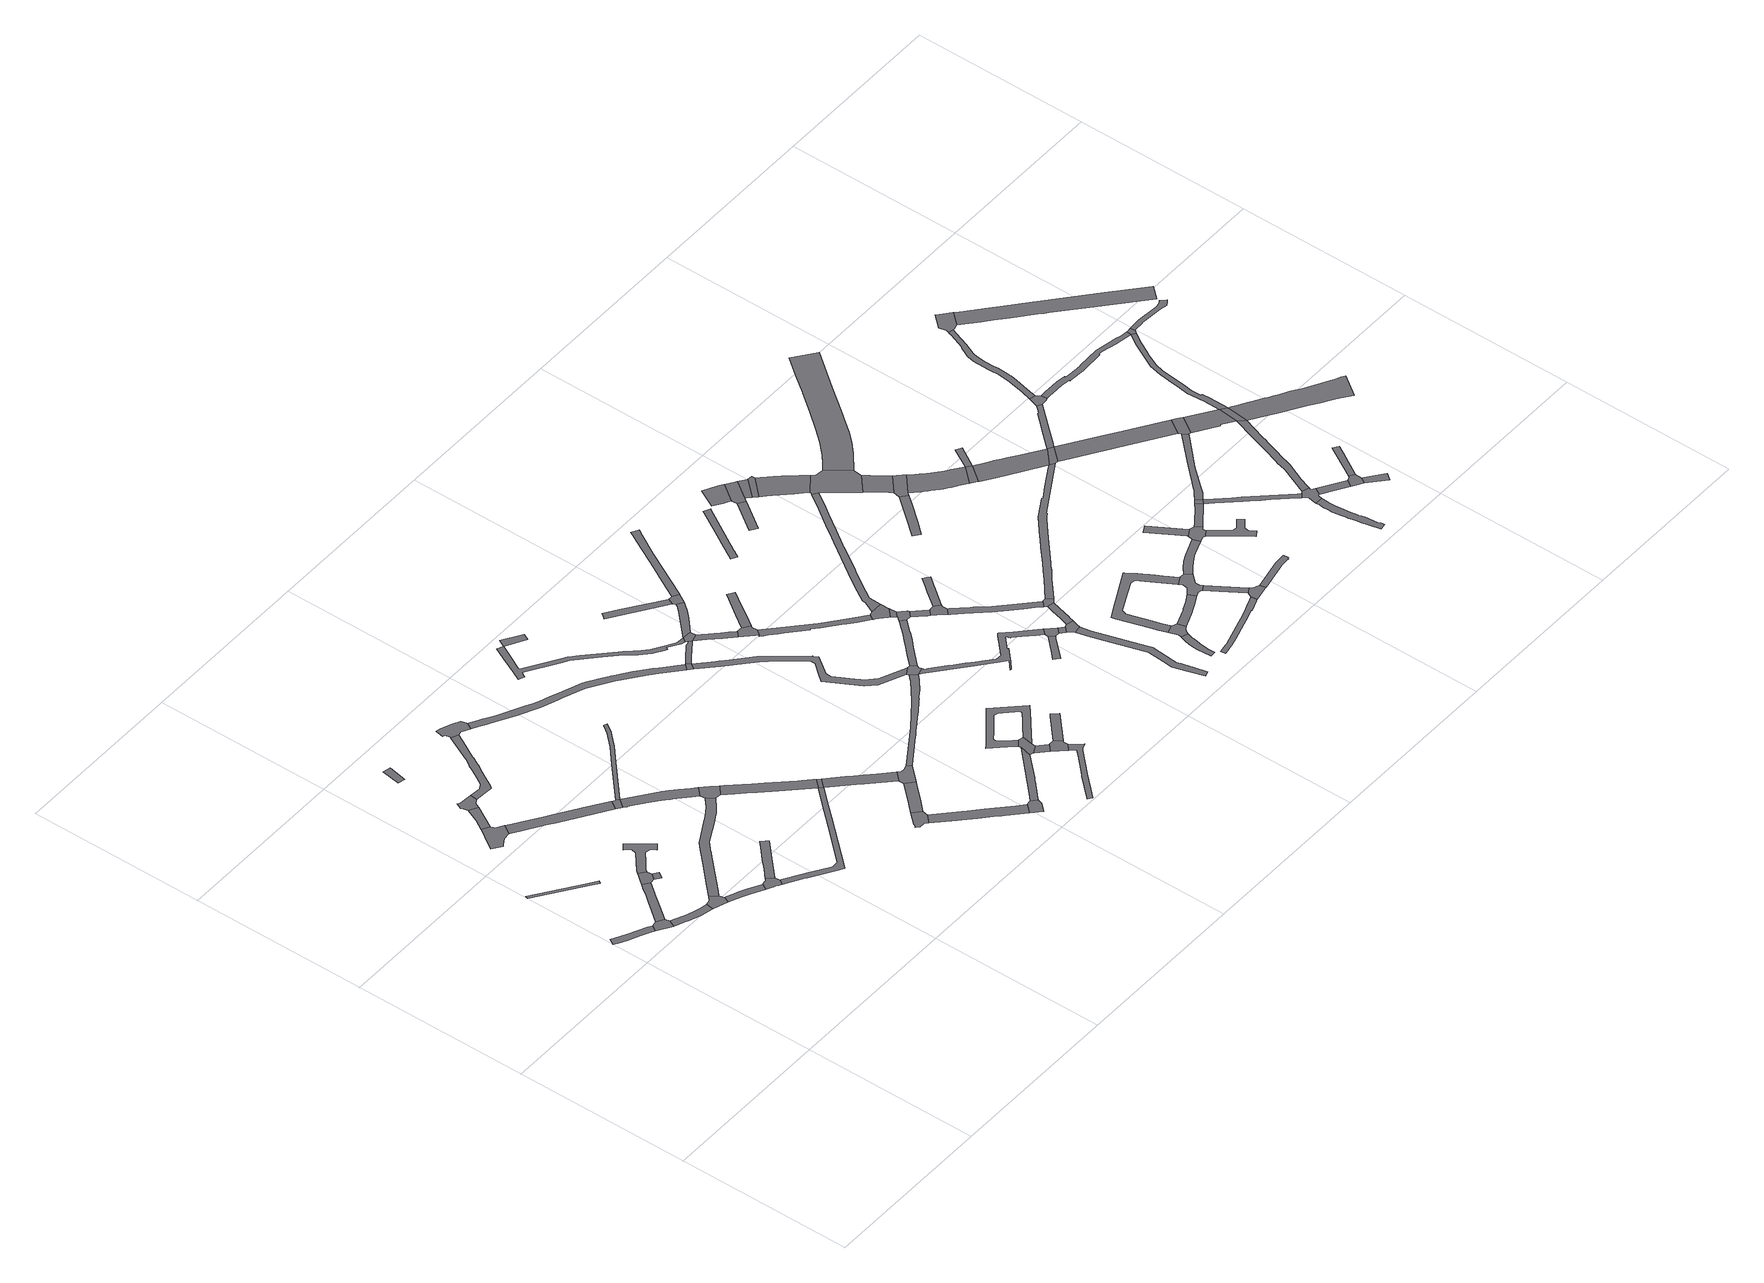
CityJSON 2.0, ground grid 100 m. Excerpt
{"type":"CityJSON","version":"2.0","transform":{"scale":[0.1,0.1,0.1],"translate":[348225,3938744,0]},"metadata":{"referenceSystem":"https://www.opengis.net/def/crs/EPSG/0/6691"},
"CityObjects":{
"road1":{"type":"Road","attributes":{"RoadStructureAttribute.sectionType":"1"},"geometry":[{"type":"MultiSurface","lod":"1","boundaries":[[[0,1,2,3,4,5,6,7,8,9,10]]]}]},
"road2":{"type":"Road","geometry":[{"type":"MultiSurface","lod":"1","boundaries":[[[11,5,4,12,13,14,15]]]}]},
"road3":{"type":"Road","attributes":{"RoadStructureAttribute.sectionType":"1"},"geometry":[{"type":"MultiSurface","lod":"1","boundaries":[[[16,17,18,19,20,21]]]}]},
"road4":{"type":"Road","attributes":{"RoadStructureAttribute.sectionType":"1"},"geometry":[{"type":"MultiSurface","lod":"1","boundaries":[[[22,23,24,25,14,13,26,27,28,29,30,31]]]}]},
"road5":{"type":"Road","attributes":{"RoadStructureAttribute.sectionType":"1"},"geometry":[{"type":"MultiSurface","lod":"1","boundaries":[[[32,33,34,35,36,11,15,37,38,39,40,41]]]}]},
"road6":{"type":"Road","geometry":[{"type":"MultiSurface","lod":"1","boundaries":[[[42,43,44,45,46,31,30,47]]]}]},
"road7":{"type":"Road","geometry":[{"type":"MultiSurface","lod":"1","boundaries":[[[40,48,49,50,51,52,53,41]]]}]},
"road8":{"type":"Road","geometry":[{"type":"MultiSurface","lod":"1","boundaries":[[[54,55,56,57,58,59,60,61,62,63,64,65]]]}]},
"road9":{"type":"Road","geometry":[{"type":"MultiSurface","lod":"1","boundaries":[[[48,66,67,49]]]}]},
"road10":{"type":"Road","attributes":{"RoadStructureAttribute.sectionType":"1"},"geometry":[{"type":"MultiSurface","lod":"1","boundaries":[[[68,69,70,71,72,73,74,42,47]]]}]},
"road11":{"type":"Road","attributes":{"RoadStructureAttribute.sectionType":"1"},"geometry":[{"type":"MultiSurface","lod":"1","boundaries":[[[55,75,76,77,56]]]}]},
"road12":{"type":"Road","geometry":[{"type":"MultiSurface","lod":"1","boundaries":[[[50,78,79,80,81,82,83,84,85,86,87,88,89,90,91,92,51]]]}]},
"road13":{"type":"Road","geometry":[{"type":"MultiSurface","lod":"1","boundaries":[[[93,94,95,96,97,76,75,98,99]]]}]},
"road14":{"type":"Road","geometry":[{"type":"MultiSurface","lod":"1","boundaries":[[[100,101,102,103,104,105,106,107,108,109,110,111,112,71,70]]]}]},
"road15":{"type":"Road","attributes":{"RoadStructureAttribute.sectionType":"1"},"geometry":[{"type":"MultiSurface","lod":"1","boundaries":[[[113,114,115,116]]]}]},
"road16":{"type":"Road","attributes":{"RoadStructureAttribute.sectionType":"1"},"geometry":[{"type":"MultiSurface","lod":"1","boundaries":[[[117,118,119,120,121,122,123,65,64,124,125,126,127,128,129,130]]]}]},
"road17":{"type":"Road","attributes":{"RoadStructureAttribute.sectionType":"1"},"geometry":[{"type":"MultiSurface","lod":"1","boundaries":[[[131,132,133,134,135,136,137,138,139,140,141,142,44,43,143,144,145,146,147,148,149,150,151,152,153,154,155,156]]]}]},
"road18":{"type":"Road","attributes":{"RoadStructureAttribute.sectionType":"1"},"geometry":[{"type":"MultiSurface","lod":"1","boundaries":[[[157,158,159,160,161,162,163,108,107]]]}]},
"road19":{"type":"Road","attributes":{"RoadStructureAttribute.sectionType":"1"},"geometry":[{"type":"MultiSurface","lod":"1","boundaries":[[[164,165,166,167,168,169,170,171,172,173,174,175,176,177,178,179,180,181,182,183,93,99]]]}]},
"road20":{"type":"Road","geometry":[{"type":"MultiSurface","lod":"1","boundaries":[[[184,185,186,187,188,117,130]]]}]},
"road21":{"type":"Road","attributes":{"RoadStructureAttribute.sectionType":"1"},"geometry":[{"type":"MultiSurface","lod":"1","boundaries":[[[189,190,191,192,186,185,193,194,195,196,197,198,199,200,201,202,203,204,205]]]}]},
"road22":{"type":"Road","geometry":[{"type":"MultiSurface","lod":"1","boundaries":[[[206,207,208,209,210,211,212,213,214,215,174,173,216,217,218]]]}]},
"road23":{"type":"Road","attributes":{"RoadStructureAttribute.sectionType":"1"},"geometry":[{"type":"MultiSurface","lod":"1","boundaries":[[[219,220,221,222,223,224,225,226,227,228,229,230,231,232,233,234,235,236,226,237,238,239,240,241,242,243,244,245,246,106,105]]]}]},
"road24":{"type":"Road","geometry":[{"type":"MultiSurface","lod":"1","boundaries":[[[155,247,248,249,250,205,204,251,156]]]}]},
"road25":{"type":"Road","attributes":{"RoadStructureAttribute.sectionType":"1"},"geometry":[{"type":"MultiSurface","lod":"1","boundaries":[[[186,252,253,254,255,256,257,258,259,260,261,262,187]]]}]},
"road26":{"type":"Road","attributes":{"RoadStructureAttribute.sectionType":"1"},"geometry":[{"type":"MultiSurface","lod":"1","boundaries":[[[263,264,265,266,267,268,249,248,269,270,271,272,273,274,237,275]]]}]},
"road27":{"type":"Road","geometry":[{"type":"MultiSurface","lod":"1","boundaries":[[[276,277,278,279,280,281,282,283,284,285]]]}]},
"road28":{"type":"Road","geometry":[{"type":"MultiSurface","lod":"1","boundaries":[[[237,226,236,275]]]}]},
"road29":{"type":"Road","attributes":{"RoadStructureAttribute.sectionType":"1"},"geometry":[{"type":"MultiSurface","lod":"1","boundaries":[[[286,278,277,287,288,289,290]]]}]},
"road30":{"type":"Road","attributes":{"RoadStructureAttribute.sectionType":"1"},"geometry":[{"type":"MultiSurface","lod":"1","boundaries":[[[291,292,293,294,295,296,297,298,299,300,301,302,303,304,276,285]]]}]},
"road31":{"type":"Road","attributes":{"RoadStructureAttribute.sectionType":"1"},"geometry":[{"type":"MultiSurface","lod":"1","boundaries":[[[217,305,306,307,308,309,310,311,312,313,314,315,316,317,318,319,320,321,322,323,324,325,326,327,328,329,330,331,332,333,334,335,336,337,338,339,340,341,342,343,344,345,346,218]]]}]},
"road32":{"type":"Road","geometry":[{"type":"MultiSurface","lod":"1","boundaries":[[[289,347,348,349,350,351,231,230,290]]]}]},
"road33":{"type":"Road","geometry":[{"type":"MultiSurface","lod":"1","boundaries":[[[352,300,299,353,354,355]]]}]},
"road34":{"type":"Road","attributes":{"RoadStructureAttribute.sectionType":"1"},"geometry":[{"type":"MultiSurface","lod":"1","boundaries":[[[356,357,358,359,360,361,362,363,364,365,352,355]]]}]},
"road35":{"type":"Road","attributes":{"RoadStructureAttribute.sectionType":"1"},"geometry":[{"type":"MultiSurface","lod":"1","boundaries":[[[366,367,368,369,370,371,372,373,374,375,376,377,378,379,380,381,382,383,384,385,386,387,388,389,390,391,392,393,394,395,396,397,398,399,400,401,402,403,404,405,406,407,404,408]]]}]},
"road36":{"type":"Road","geometry":[{"type":"MultiSurface","lod":"1","boundaries":[[[409,410,321,320,411]]]}]},
"road37":{"type":"Road","attributes":{"RoadStructureAttribute.sectionType":"1"},"geometry":[{"type":"MultiSurface","lod":"1","boundaries":[[[412,413,414,415,416,417,418,419,420,421,422,423,424,425,426,427,428]]]}]},
"road38":{"type":"Road","attributes":{"RoadStructureAttribute.sectionType":"1"},"geometry":[{"type":"MultiSurface","lod":"1","boundaries":[[[429,430,431,432,433,434,435,436,349,348,437,438,439,440,441,442,443,444,445,446,447,448,449,450,451,452,453,454,455]]]}]},
"road39":{"type":"Road","geometry":[{"type":"MultiSurface","lod":"1","boundaries":[[[456,457,458,459,363,362,460,461,462]]]}]},
"road40":{"type":"Road","attributes":{"RoadStructureAttribute.sectionType":"1"},"geometry":[{"type":"MultiSurface","lod":"1","boundaries":[[[461,460,463,464,465]]]}]},
"road41":{"type":"Road","attributes":{"RoadStructureAttribute.sectionType":"1"},"geometry":[{"type":"MultiSurface","lod":"1","boundaries":[[[466,467,468,469,470,410,409,471,472,473]]]}]},
"road42":{"type":"Road","geometry":[{"type":"MultiSurface","lod":"1","boundaries":[[[419,474,475,476,465,464,420]]]}]},
"road43":{"type":"Road","attributes":{"RoadStructureAttribute.sectionType":"1"},"geometry":[{"type":"MultiSurface","lod":"1","boundaries":[[[462,477,478,479,480,481,482,483,484,485,486,487,459,458,488,489,490,491,492,493,494,495,496,497,498,499,500,501,502,456]]]}]},
"road44":{"type":"Road","attributes":{"RoadStructureAttribute.sectionType":"1"},"geometry":[{"type":"MultiSurface","lod":"1","boundaries":[[[503,504,505,506,507,508,509,510,511,512,513,514,515,516,517,518,519,520,521,522,523,524,525,526,527,528,529,530,531,532,533,534,535,536,537,538,409,411]]]}]},
"road45":{"type":"Road","geometry":[{"type":"MultiSurface","lod":"1","boundaries":[[[387,386,466,473,539,540]]]}]},
"road46":{"type":"Road","attributes":{"RoadStructureAttribute.sectionType":"1"},"geometry":[{"type":"MultiSurface","lod":"1","boundaries":[[[541,542,543,544,545,546,539,473]]]}]},
"road47":{"type":"Road","attributes":{"RoadStructureAttribute.sectionType":"1"},"geometry":[{"type":"MultiSurface","lod":"1","boundaries":[[[475,547,548,549,550,476]]]}]},
"road48":{"type":"Road","attributes":{"RoadStructureAttribute.sectionType":"1"},"geometry":[{"type":"MultiSurface","lod":"1","boundaries":[[[551,552,553,554,555,556,557,558]]]}]},
"road49":{"type":"Road","attributes":{"RoadStructureAttribute.sectionType":"1"},"geometry":[{"type":"MultiSurface","lod":"1","boundaries":[[[559,560,561,387,540,562,563,564,565,566,567]]]}]},
"road50":{"type":"Road","geometry":[{"type":"MultiSurface","lod":"1","boundaries":[[[568,544,543,569,570,571,572,573,574]]]}]},
"road51":{"type":"Road","geometry":[{"type":"MultiSurface","lod":"1","boundaries":[[[575,576,577,578,579,580,581,582,516,515,583,429,455]]]}]},
"road52":{"type":"Road","geometry":[{"type":"MultiSurface","lod":"1","boundaries":[[[566,584,585,586,558,557,567]]]}]},
"road53":{"type":"Road","attributes":{"RoadStructureAttribute.sectionType":"1"},"geometry":[{"type":"MultiSurface","lod":"1","boundaries":[[[587,588,589,590,591,568,574]]]}]},
"road54":{"type":"Road","attributes":{"RoadStructureAttribute.sectionType":"1"},"geometry":[{"type":"MultiSurface","lod":"1","boundaries":[[[592,593,594,595,596,597,598,572,571,599,600,601,602,603,604,605,606,607,608,609,610]]]}]},
"road55":{"type":"Road","attributes":{"RoadStructureAttribute.sectionType":"1"},"geometry":[{"type":"MultiSurface","lod":"1","boundaries":[[[611,612,613,614,615,616,617,581,580,618,619,620,621,622,623,624,625,626]]]}]},
"road56":{"type":"Road","attributes":{"RoadStructureAttribute.sectionType":"1"},"geometry":[{"type":"MultiSurface","lod":"1","boundaries":[[[627,628,629,630,631,632,633,634,635,636,637,638,639,640,641,642,643,644,645,646,647,648,649,650,651,652,653,654,655,656,657,658,659,660,661,662,663,664,665,666,667,668,577,576]]]}]},
"road57":{"type":"Road","attributes":{"RoadStructureAttribute.sectionType":"1"},"geometry":[{"type":"MultiSurface","lod":"1","boundaries":[[[669,670,671,672,673,674,675,676,677,678,679,680,586,585]]]}]},
"road58":{"type":"Road","geometry":[{"type":"MultiSurface","lod":"1","boundaries":[[[681,682,683,684,685,592,610,686,687,688,689,690]]]}]},
"road59":{"type":"Road","attributes":{"RoadStructureAttribute.sectionType":"1"},"geometry":[{"type":"MultiSurface","lod":"1","boundaries":[[[691,692,681,690]]]}]},
"road60":{"type":"Road","geometry":[{"type":"MultiSurface","lod":"1","boundaries":[[[691,693,694,626,625,695,696,697,698,699,692]]]}]},
"road61":{"type":"Road","attributes":{"RoadStructureAttribute.sectionType":"1"},"geometry":[{"type":"MultiSurface","lod":"1","boundaries":[[[700,701,702,703,696,695]]]}]},
"road62":{"type":"Road","attributes":{"RoadStructureAttribute.sectionType":"1"},"geometry":[{"type":"MultiSurface","lod":"1","boundaries":[[[704,705,706,707,708,709,710,711,712,713,714,715]]]}]},
"road63":{"type":"Road","geometry":[{"type":"MultiSurface","lod":"1","boundaries":[[[716,717,718,719,703,702,720,721]]]}]},
"road64":{"type":"Road","geometry":[{"type":"MultiSurface","lod":"1","boundaries":[[[647,646,715,714,722,723]]]}]},
"road65":{"type":"Road","attributes":{"RoadStructureAttribute.sectionType":"1"},"geometry":[{"type":"MultiSurface","lod":"1","boundaries":[[[724,725,726,727,728,729,730,731,732,733,734,735,736,737,738,739,740,741,742,743,744]]]}]},
"road66":{"type":"Road","attributes":{"RoadStructureAttribute.sectionType":"1"},"geometry":[{"type":"MultiSurface","lod":"1","boundaries":[[[745,723,722,746]]]}]},
"road67":{"type":"Road","attributes":{"RoadStructureAttribute.sectionType":"1"},"geometry":[{"type":"MultiSurface","lod":"1","boundaries":[[[718,747,748,749,750,751,752,753,754,755,756,719]]]}]},
"road68":{"type":"Road","attributes":{"RoadStructureAttribute.sectionType":"1"},"geometry":[{"type":"MultiSurface","lod":"1","boundaries":[[[757,758,759,760,761,762,716,721,763,764,765,766,767,768,769,770,771,772,773]]]}]},
"road69":{"type":"Road","geometry":[{"type":"MultiSurface","lod":"1","boundaries":[[[774,734,733,775,776,777,745,746]]]}]},
"road70":{"type":"Road","attributes":{"RoadStructureAttribute.sectionType":"1"},"geometry":[{"type":"MultiSurface","lod":"1","boundaries":[[[778,779,780,781,782,783,784,785,786,787,788,789,790,791]]]}]},
"road71":{"type":"Road","attributes":{"RoadStructureAttribute.sectionType":"1"},"geometry":[{"type":"MultiSurface","lod":"1","boundaries":[[[792,793,794,777,776,795,796,797]]]}]},
"road72":{"type":"Road","attributes":{"RoadStructureAttribute.sectionType":"1"},"geometry":[{"type":"MultiSurface","lod":"1","boundaries":[[[684,798,799,800,801,802,803,804,805,806,807,808,809,810,811,812,813,814,815,816,817,818,685]]]}]},
"road73":{"type":"Road","attributes":{"RoadStructureAttribute.sectionType":"1"},"geometry":[{"type":"MultiSurface","lod":"1","boundaries":[[[819,820,821,822,823,824,825,826,827,828,829,830,831]]]}]},
"road74":{"type":"Road","geometry":[{"type":"MultiSurface","lod":"1","boundaries":[[[792,797,832,833,757,773]]]}]},
"road75":{"type":"Road","attributes":{"RoadStructureAttribute.sectionType":"1"},"geometry":[{"type":"MultiSurface","lod":"1","boundaries":[[[834,835,836,837]]]}]},
"road76":{"type":"Road","geometry":[{"type":"MultiSurface","lod":"1","boundaries":[[[838,839,840,841,842,843,844,826,825]]]}]},
"road77":{"type":"Road","attributes":{"function":"3","RoadStructureAttribute.sectionType":"1"},"geometry":[{"type":"MultiSurface","lod":"1","boundaries":[[[845,846,847,848,849,850,851,852,853]]]}]},
"road78":{"type":"Road","geometry":[{"type":"MultiSurface","lod":"1","boundaries":[[[852,834,837,854,855,856,853]]]}]},
"road79":{"type":"Road","attributes":{"RoadStructureAttribute.sectionType":"1"},"geometry":[{"type":"MultiSurface","lod":"1","boundaries":[[[857,858,859,860,861,862,863,864,865,866,867,868,869,870,871,872,873,874,875,876,877,878,879,880,881]]]}]},
"road80":{"type":"Road","attributes":{"RoadStructureAttribute.sectionType":"1"},"geometry":[{"type":"MultiSurface","lod":"1","boundaries":[[[882,883,884,841,840,885,886,887,888,889,890]]]}]},
"road81":{"type":"Road","attributes":{"RoadStructureAttribute.sectionType":"1"},"geometry":[{"type":"MultiSurface","lod":"1","boundaries":[[[842,891,892,893,894,895,896,897,898,899,900,901,902,903,904,905,906,907,908,909,910,911,912,913,914,915,916,917,918,919,920,921,922,923,924,925,926,927,928,843]]]}]},
"road82":{"type":"Road","attributes":{"function":"3","RoadStructureAttribute.sectionType":"1"},"geometry":[{"type":"MultiSurface","lod":"1","boundaries":[[[855,854,929,930,931]]]}]},
"road83":{"type":"Road","geometry":[{"type":"MultiSurface","lod":"1","boundaries":[[[932,933,931,930,934]]]}]},
"road84":{"type":"Road","attributes":{"function":"3","RoadStructureAttribute.sectionType":"1"},"geometry":[{"type":"MultiSurface","lod":"1","boundaries":[[[935,936,937,938,939,940,941,942,943,944,945,946,947,932,934]]]}]},
"road85":{"type":"Road","attributes":{"RoadStructureAttribute.sectionType":"1"},"geometry":[{"type":"MultiSurface","lod":"1","boundaries":[[[948,949,950,951,952,953,954,955]]]}]},
"road86":{"type":"Road","geometry":[{"type":"MultiSurface","lod":"1","boundaries":[[[956,957,958,959,902,901,960,961,962,963,964,890,889,965,966,967,968,969,970]]]}]},
"road87":{"type":"Road","attributes":{"RoadStructureAttribute.sectionType":"1"},"geometry":[{"type":"MultiSurface","lod":"1","boundaries":[[[969,971,972,973,974,970]]]}]},
"road88":{"type":"Road","geometry":[{"type":"MultiSurface","lod":"1","boundaries":[[[975,940,939,976,809,808,977,978,979,980,981,982,983,984,985]]]}]},
"road89":{"type":"Road","geometry":[{"type":"MultiSurface","lod":"1","boundaries":[[[986,881,880,987,988,989,990,973,972]]]}]},
"road90":{"type":"Road","attributes":{"RoadStructureAttribute.sectionType":"1"},"geometry":[{"type":"MultiSurface","lod":"1","boundaries":[[[991,992,993,994,995,996,997,998,999,1000,1001,1002,833,832,1003,1004,1005,1006,1007,1008,1009,1010,1011,1012,1013,1014,1015,1016,1017,1018]]]}]},
"road91":{"type":"Road","attributes":{"function":"3","RoadStructureAttribute.sectionType":"1"},"geometry":[{"type":"MultiSurface","lod":"1","boundaries":[[[1019,1020,1021,1022,1023,1024,1025,1026,1027,1028,1029,1030,1031,1032,982,981]]]}]},
"road92":{"type":"Road","geometry":[{"type":"MultiSurface","lod":"1","boundaries":[[[1022,948,955,1033,1034,1035,1036,1037,1023]]]}]},
"road93":{"type":"Road","attributes":{"RoadStructureAttribute.sectionType":"1"},"geometry":[{"type":"MultiSurface","lod":"1","boundaries":[[[1038,1039,1040,1041,959,958,1042,1043,1044,1045,1046]]]}]},
"road94":{"type":"Road","attributes":{"RoadStructureAttribute.sectionType":"1"},"geometry":[{"type":"MultiSurface","lod":"1","boundaries":[[[1047,1048,1049,1050,1051,1052,1053,1054,1055,989,988]]]}]},
"road95":{"type":"Road","attributes":{"function":"3","RoadStructureAttribute.sectionType":"1"},"geometry":[{"type":"MultiSurface","lod":"1","boundaries":[[[1056,1057,1058,1059,1060,1061,1062,1063,1064,1065,1066,1067,1068,1069,1070,1034,1033,1071,1072,1073,1074,1075,1076,1077,1078,1079,1080,1081,1082,1083,1084,1085,1086,1087]]]}]},
"road96":{"type":"Road","attributes":{"RoadStructureAttribute.sectionType":"1"},"geometry":[{"type":"MultiSurface","lod":"1","boundaries":[[[1088,1089,1090,1091,1092,1093]]]}]},
"road97":{"type":"Road","geometry":[{"type":"MultiSurface","lod":"1","boundaries":[[[1094,1087,1086,1095]]]}]},
"road98":{"type":"Road","geometry":[{"type":"MultiSurface","lod":"1","boundaries":[[[1096,1088,1093,1097,1038,1046,1098,1099,1100,1101,1102,1103]]]}]},
"road99":{"type":"Road","geometry":[{"type":"MultiSurface","lod":"1","boundaries":[[[1104,1105,1106,1107,1108,1109,1110,1111,1112,1113,1114,1100,1099]]]}]},
"road100":{"type":"Road","attributes":{"RoadStructureAttribute.sectionType":"1"},"geometry":[{"type":"MultiSurface","lod":"1","boundaries":[[[1094,1115,1116,1117,1087]]]}]},
"road101":{"type":"Road","attributes":{"RoadStructureAttribute.sectionType":"1"},"geometry":[{"type":"MultiSurface","lod":"1","boundaries":[[[1102,1118,1119,1120,1121,1122,1123,1124,1125,1103]]]}]},
"road102":{"type":"Road","attributes":{"function":"3","RoadStructureAttribute.sectionType":"1"},"geometry":[{"type":"MultiSurface","lod":"1","boundaries":[[[1126,1127,1128,1129,1130,1131,1132,1133,1134,1135,1094,1095,1136,1137,1138,1018]]]}]},
"road103":{"type":"Road","attributes":{"RoadStructureAttribute.sectionType":"1"},"geometry":[{"type":"MultiSurface","lod":"1","boundaries":[[[984,1139,1140,1141,1142,1143,1144,1145,1146,1147,1148,1149,1150,1151,1152,1153,1154,1155,1156,1157,1158,985]]]}]},
"road104":{"type":"Road","geometry":[{"type":"MultiSurface","lod":"1","boundaries":[[[1159,1160,1122,1121]]]}]},
"road105":{"type":"Road","geometry":[{"type":"MultiSurface","lod":"1","boundaries":[[[1017,1161,1162,1126,1018]]]}]},
"road106":{"type":"Road","attributes":{"RoadStructureAttribute.sectionType":"1"},"geometry":[{"type":"MultiSurface","lod":"1","boundaries":[[[1163,1164,1165,1166,1167,1168,1169,1170,1171,1172,1173,1174,1175,1176,1177,1159,1121,1178,1179,1180,1181,1182,1183,1184,1185,1186,1187,1188,1189,1190,1191]]]}]},
"road107":{"type":"Road","attributes":{"RoadStructureAttribute.sectionType":"1"},"geometry":[{"type":"MultiSurface","lod":"1","boundaries":[[[1192,1193,1194,1195,1196,1197,1198,1199,1200,1201,1202,1203,1204,1205,1206,1207,1208,1209,1210,1211,1212,1213,1214,1215,1216,1217,1218,1219,1220,1221,1222,1223]]]}]},
"road108":{"type":"Road","attributes":{"RoadStructureAttribute.sectionType":"1"},"geometry":[{"type":"MultiSurface","lod":"1","boundaries":[[[1224,1225,1226,1227,1228,1229,1230,1160,1159,1231,1232,1233,1234,1235,1236]]]}]},
"road109":{"type":"Road","attributes":{"RoadStructureAttribute.sectionType":"1"},"geometry":[{"type":"MultiSurface","lod":"1","boundaries":[[[1237,1238,1239,1240,1241,1242,1243,1244,1245,1246,1247,1126,1162]]]}]},
"road110":{"type":"Road","geometry":[{"type":"MultiSurface","lod":"1","boundaries":[[[1248,1249,1250,1210,1209,1251,1252,1253,1254,1255,1256,1257,1163,1191]]]}]},
"road111":{"type":"Road","attributes":{"function":"3","RoadStructureAttribute.sectionType":"1"},"geometry":[{"type":"MultiSurface","lod":"1","boundaries":[[[1258,1259,1260,1261,1262,1263,1264,1265,1266,1267,1268,1269,1162,1161]]]}]},
"road112":{"type":"Road","attributes":{"RoadStructureAttribute.sectionType":"1"},"geometry":[{"type":"MultiSurface","lod":"1","boundaries":[[[1270,1271,1272,1253,1252]]]}]},
"road113":{"type":"Road","geometry":[{"type":"MultiSurface","lod":"1","boundaries":[[[1273,1274,1241,1240,1275,1276,1277,1278]]]}]},
"road114":{"type":"Road","geometry":[{"type":"MultiSurface","lod":"1","boundaries":[[[1279,1280,1272,1271,1281,1282,1283,1284]]]}]},
"road115":{"type":"Road","attributes":{"RoadStructureAttribute.sectionType":"1"},"geometry":[{"type":"MultiSurface","lod":"1","boundaries":[[[1285,1286,1287,1288,1289,1290,1291,1257,1256,1292,1293,1294,1295,1296,1297,1298,1299,1300,1301,1302,1303,1304]]]}]},
"road116":{"type":"Road","attributes":{"RoadStructureAttribute.sectionType":"1"},"geometry":[{"type":"MultiSurface","lod":"1","boundaries":[[[1305,1306,1283,1282]]]}]},
"road117":{"type":"Road","geometry":[{"type":"MultiSurface","lod":"1","boundaries":[[[1235,1307,1308,1309,1265,1264,1310,1311,1236]]]}]},
"road118":{"type":"Road","attributes":{"RoadStructureAttribute.sectionType":"1"},"geometry":[{"type":"MultiSurface","lod":"1","boundaries":[[[1312,1313,1314,1315,1316,1317,1279,1284]]]}]},
"road119":{"type":"Road","attributes":{"function":"3","RoadStructureAttribute.sectionType":"1"},"geometry":[{"type":"MultiSurface","lod":"1","boundaries":[[[1318,1308,1307,1319,1320,1321,1304]]]}]},
"road120":{"type":"Road","attributes":{"RoadStructureAttribute.sectionType":"1"},"geometry":[{"type":"MultiSurface","lod":"1","boundaries":[[[1322,1323,1324,1325,1326,1327,1328,1329,1330,1331,1332,1333,1334,1273,1278,1335,1336,1337,1338,1339,1340,1341,1342,1343,1344,1345,1346,1347,1348,1349,1350,1351,1352]]]}]},
"road121":{"type":"Road","geometry":[{"type":"MultiSurface","lod":"1","boundaries":[[[1303,1353,1318,1304]]]}]},
"road122":{"type":"Road","attributes":{"RoadStructureAttribute.sectionType":"1"},"geometry":[{"type":"MultiSurface","lod":"1","boundaries":[[[1354,1355,1356,1357,1358,1359,1360,1361,1362,1363,1364,1365,1366,1367,1368,1369,1277,1276,1370,1371,1372,1373,1374,1375,1376,1377,1378,1379,1380,1381,1382,1383,1384,1385,1386,1387]]]}]},
"road123":{"type":"Road","geometry":[{"type":"MultiSurface","lod":"1","boundaries":[[[1351,1388,1389,1390,1391,1392,1393,1394,1395,1352]]]}]},
"road124":{"type":"Road","attributes":{"RoadStructureAttribute.sectionType":"1"},"geometry":[{"type":"MultiSurface","lod":"1","boundaries":[[[1353,1396,1397,1398,1399,1400,1401,1402,1403,1404,1405,1406,1407,1408,1409,1410,1387,1411,1412,1413,1414,1415,1416,1417,1418,1419,1318]]]}]},
"road125":{"type":"Road","attributes":{"function":"3","RoadStructureAttribute.sectionType":"1"},"geometry":[{"type":"MultiSurface","lod":"1","boundaries":[[[1420,1421,1422,1423,1424,1425,1426,1427,1428,1429,1430,1431,1432,1433,1434,1435,1436,1437,1438,1353,1303,1439,1440,1441,1442,1443,1444,1445,1446,1447,1448]]]}]},
"road126":{"type":"Road","geometry":[{"type":"MultiSurface","lod":"1","boundaries":[[[1449,1450,1354,1387,1410,1451]]]}]},
"road127":{"type":"Road","attributes":{"RoadStructureAttribute.sectionType":"1"},"geometry":[{"type":"MultiSurface","lod":"1","boundaries":[[[1452,1453,1454,1455,1456,1457,1458,1459,1460,1390,1389,1461,1462,1463,1464,1465,1466,1467,1468,1469,1470,1471]]]}]},
"road128":{"type":"Road","attributes":{"RoadStructureAttribute.sectionType":"1"},"geometry":[{"type":"MultiSurface","lod":"1","boundaries":[[[1472,1473,1474,1475,1476,1477,1478,1479,1480,1481,1482,1483,1484,1449,1451]]]}]}
},
"vertices":[
[24,1200,0],[68,1174,0],[131,1147,0],[182,1124,0],[205,1109,0],[226,1142,0],[205,1155,0],[106,1200,0],[45,1233,0],[22,1246,0],[3,1213,0],
[258,1148,0],[276,1063,0],[287,1059,0],[304,1097,0],[298,1125,0],
[272,1553,0],[306,1529,0],[317,1544,0],[270,1576,0],[9,1757,0],[3,1740,0],
[466,1036,0],[430,1044,0],[375,1065,0],[374,1065,0],[350,1032,0],[360,1027,0],[429,1002,0],[458,995,0],[500,984,0],[506,1027,0],
[402,1337,0],[393,1324,0],[375,1300,0],[336,1249,0],[332,1243,0],[355,1201,0],[411,1274,0],[412,1275,0],[459,1336,0],[423,1363,0],
[599,990,0],[591,1019,0],[556,1055,0],[540,1039,0],[535,1034,0],[584,955,0],
[488,1340,0],[513,1371,0],[510,1401,0],[474,1429,0],[456,1406,0],[448,1395,0],
[301,2174,0],[292,2197,0],[250,2221,0],[247,2215,0],[237,2198,0],[223,2177,0],[169,2099,0],[221,2063,0],[231,2069,0],[266,2092,0],[308,2097,0],[342,2147,0],
[521,1316,0],[544,1349,0],
[654,925,0],[697,904,0],[768,866,0],[787,901,0],[714,938,0],[670,960,0],[660,964,0],
[364,2326,0],[317,2352,0],[285,2279,0],
[519,1414,0],[534,1426,0],[562,1449,0],[612,1491,0],[641,1486,0],[662,1460,0],[664,1456,0],[673,1463,0],[696,1481,0],[649,1541,0],[596,1612,0],[563,1586,0],[589,1555,0],[584,1525,0],[487,1445,0],
[410,2409,0],[337,2415,0],[321,2423,0],[306,2390,0],[314,2377,0],[380,2355,0],[406,2369,0],
[804,848,0],[806,847,0],[816,842,0],[829,836,0],[829,835,0],[846,825,0],[863,854,0],[860,883,0],[828,916,0],[817,905,0],[807,904,0],[805,904,0],[798,903,0],
[262,2741,0],[302,2732,0],[320,2838,0],[279,2848,0],
[798,1843,0],[796,1845,0],[699,1909,0],[542,2014,0],[509,2036,0],[405,2105,0],[365,2132,0],[323,2087,0],[355,2066,0],[468,1991,0],[513,1961,0],[520,1956,0],[630,1883,0],[766,1794,0],
[1093,1493,0],[1050,1455,0],[1018,1432,0],[980,1409,0],[971,1404,0],[868,1347,0],[843,1334,0],[828,1326,0],[812,1310,0],[810,1308,0],[700,1198,0],[624,1122,0],[613,1041,0],[665,1093,0],[735,1163,0],[803,1231,0],[809,1237,0],[811,1239,0],[863,1291,0],[996,1360,0],[1003,1365,0],[1045,1390,0],[1081,1416,0],[1124,1453,0],[1126,1455,0],[1097,1496,0],
[958,978,0],[1048,1065,0],[1037,1077,0],[1017,1098,0],[990,1072,0],[926,1011,0],[877,962,0],
[511,2361,0],[518,2372,0],[571,2464,0],[582,2482,0],[595,2503,0],[608,2528,0],[627,2565,0],[629,2567,0],[686,2671,0],[710,2718,0],[671,2736,0],[597,2586,0],[595,2583,0],[572,2547,0],[569,2543,0],[550,2508,0],[526,2464,0],[499,2419,0],[478,2407,0],[472,2404,0],
[788,1779,0],[797,1773,0],[833,1821,0],[818,1833,0],[816,1832,0],
[1109,1594,0],[1066,1636,0],[1031,1667,0],[1004,1691,0],[815,1759,0],[817,1758,0],[835,1745,0],[903,1695,0],[937,1666,0],[966,1642,0],[986,1625,0],[1005,1610,0],[1010,1606,0],[1046,1572,0],[1064,1555,0],[1092,1526,0],[1134,1569,0],
[800,2741,0],[792,2769,0],[753,2790,0],[695,2815,0],[668,2821,0],[665,2821,0],[655,2773,0],[667,2767,0],[675,2743,0],[672,2738,0],[735,2725,0],[782,2699,0],[802,2736,0],
[950,763,0],[957,758,0],[1088,674,0],[1121,653,0],[1133,666,0],[1365,926,0],[1424,992,0],[1512,1090,0],[1624,977,0],[1653,948,0],[1711,890,0],[1772,829,0],[1816,874,0],[1746,941,0],[1699,989,0],[1651,1038,0],[1638,1051,0],[1554,1133,0],[1492,1109,0],[1396,1002,0],[1351,951,0],[1343,943,0],[1261,851,0],[1134,710,0],[1098,707,0],[1093,710,0],[983,781,0],[967,791,0],
[1130,1458,0],[1159,1453,0],[1208,1493,0],[1176,1527,0],[1097,1498,0],
[1055,2020,0],[1112,2071,0],[1166,2128,0],[1182,2144,0],[1218,2198,0],[1199,2204,0],[1166,2155,0],[1152,2141,0],[1099,2086,0],[1037,2030,0],[1008,2005,0],
[1523,1163,0],[1485,1201,0],[1471,1214,0],[1359,1333,0],[1317,1378,0],[1223,1478,0],[1207,1404,0],[1208,1403,0],[1250,1359,0],[1285,1322,0],[1357,1247,0],[1402,1200,0],[1534,1152,0],
[1668,572,0],[1673,602,0],[1630,643,0],[1603,614,0],[1574,582,0],[1577,578,0],[1562,562,0],[1580,545,0],[1611,544,0],[1627,530,0],
[1675,692,0],[1723,655,0],[1803,742,0],[1817,757,0],[1773,798,0],
[1727,433,0],[1761,400,0],[1801,362,0],[1872,295,0],[1882,284,0],[1886,281,0],[1912,255,0],[1916,251,0],[1983,187,0],[2025,231,0],[1985,270,0],[1873,377,0],[1798,447,0],[1793,452,0],
[812,2683,0],[826,2675,0],[828,2674,0],[854,2659,0],[899,2633,0],[988,2584,0],[1111,2525,0],[1149,2511,0],[1204,2490,0],[1227,2482,0],[1350,2436,0],[1481,2353,0],[1494,2343,0],[1615,2251,0],[1652,2219,0],[1758,2126,0],[1784,2156,0],[1674,2252,0],[1663,2262,0],[1640,2282,0],[1587,2325,0],[1510,2381,0],[1504,2385,0],[1498,2390,0],[1492,2394,0],[1480,2401,0],[1440,2427,0],[1434,2431,0],[1426,2436,0],[1398,2454,0],[1372,2470,0],[1247,2517,0],[1199,2535,0],[1140,2557,0],[1103,2572,0],[1078,2586,0],[949,2652,0],[919,2668,0],[873,2695,0],[872,2695,0],[828,2720,0],[826,2722,0],
[1884,829,0],[1898,844,0],[1879,865,0],[1852,856,0],[1831,859,0],
[2055,236,0],[2035,138,0],[2076,181,0],[2082,210,0],
[2090,217,0],[2128,254,0],[2179,304,0],[2182,307,0],[2185,310,0],[2196,320,0],[2311,440,0],[2326,503,0],[2151,331,0],[2078,259,0],
[1271,2877,0],[1227,2784,0],[1202,2739,0],[1200,2734,0],[1232,2719,0],[1239,2731,0],[1250,2748,0],[1419,2641,0],[1458,2617,0],[1494,2585,0],[1576,2506,0],[1633,2451,0],[1668,2412,0],[1695,2381,0],[1696,2380,0],[1747,2332,0],[1801,2297,0],[1813,2289,0],[1821,2302,0],[1885,2260,0],[1910,2255,0],[1926,2281,0],[1878,2283,0],[1876,2285,0],[1817,2321,0],[1765,2354,0],[1715,2401,0],[1703,2413,0],[1670,2451,0],[1655,2468,0],[1520,2599,0],[1476,2637,0],[1474,2640,0],[1449,2655,0],[1352,2716,0],[1263,2769,0],[1261,2779,0],[1303,2860,0],[1340,2933,0],[1451,2869,0],[1468,2906,0],[1362,2972,0],[1307,2948,0],
[1805,2137,0],[1789,2159,0],[1782,2104,0],
[2302,57,0],[2376,135,0],[2376,136,0],[2495,255,0],[2499,260,0],[2505,265,0],[2537,277,0],[2482,337,0],[2452,309,0],[2480,280,0],[2451,251,0],[2357,155,0],[2351,149,0],[2345,144,0],[2297,92,0],[2237,27,0],[2257,9,0],
[2396,1251,0],[2372,1225,0],[2370,1222,0],[2259,1129,0],[2248,1121,0],[2179,1069,0],[2110,1018,0],[2107,1016,0],[1932,867,0],[1958,884,0],[2068,957,0],[2077,963,0],[2090,972,0],[2092,973,0],[2101,979,0],[2124,995,0],[2146,1009,0],[2179,1031,0],[2181,1032,0],[2218,1057,0],[2275,1097,0],[2290,1107,0],[2293,1110,0],[2328,1135,0],[2337,1141,0],[2398,1189,0],[2426,1219,0],
[2387,539,0],[2372,543,0],[2361,546,0],[2326,519,0],[2332,436,0],[2378,458,0],[2378,479,0],
[2336,431,0],[2390,374,0],[2427,409,0],
[1919,2245,0],[1904,2234,0],[1898,2238,0],[1889,2232,0],[1821,2182,0],[1840,2162,0],[1927,2226,0],[1937,2233,0],
[2483,367,0],[2490,374,0],[2458,409,0],
[2489,572,0],[2503,583,0],[2586,653,0],[2488,756,0],[2439,807,0],[2414,788,0],[2337,729,0],[2284,687,0],[2234,649,0],[2214,635,0],[2312,537,0],[2342,567,0],[2287,630,0],[2289,648,0],[2323,673,0],[2359,700,0],[2361,702,0],[2411,739,0],[2423,749,0],[2445,742,0],[2463,724,0],[2524,663,0],[2522,650,0],[2482,618,0],[2467,605,0],[2450,591,0],
[1879,2011,0],[2001,1900,0],[2015,1886,0],[2019,1882,0],[2078,1817,0],[2159,1715,0],[2178,1691,0],[2178,1662,0],[2127,1599,0],[2096,1560,0],[2200,1376,0],[2247,1327,0],[2389,1264,0],[2428,1288,0],[2286,1351,0],[2232,1400,0],[2222,1419,0],[2219,1423,0],[2152,1544,0],[2154,1577,0],[2164,1591,0],[2225,1676,0],[2207,1699,0],[2212,1703,0],[2071,1881,0],[2070,1882,0],[2066,1887,0],[2055,1902,0],[2046,1913,0],[2044,1914,0],[1986,1965,0],[1928,2019,0],[1926,2020,0],[1905,2041,0],[1893,2051,0],[1861,2082,0],
[1979,2245,0],[1978,2276,0],
[1986,2182,0],[2042,2127,0],[2096,2072,0],[2123,2100,0],[2095,2129,0],[2068,2156,0],
[2631,504,0],[2631,505,0],[2599,539,0],[2589,530,0],
[1904,2640,0],[1893,2647,0],[1819,2696,0],[1801,2675,0],[1795,2667,0],[1919,2581,0],[2082,2470,0],[2099,2503,0],
[2090,2450,0],[2087,2444,0],[2059,2410,0],[2003,2300,0],[2051,2344,0],[2089,2383,0],[2120,2421,0],[2127,2432,0],[2092,2453,0],
[2156,2097,0],[2155,2014,0],[2168,2001,0],[2167,2000,0],[2192,2031,0],[2190,2062,0],[2195,2070,0],
[2427,1220,0],[2427,1219,0],[2468,1230,0],[2465,1248,0],[2468,1252,0],[2470,1258,0],[2448,1288,0],[2442,1287,0],[2395,1259,0],
[2156,2480,0],[2158,2483,0],[2124,2503,0],
[2242,2138,0],[2277,2191,0],[2335,2278,0],[2300,2303,0],[2213,2178,0],
[2615,1661,0],[2558,1707,0],[2499,1754,0],[2413,1823,0],[2395,1840,0],[2246,1979,0],[2244,1980,0],[2163,1995,0],[2179,1980,0],[2197,1965,0],[2233,1932,0],[2256,1912,0],[2351,1827,0],[2355,1830,0],[2392,1797,0],[2487,1719,0],[2493,1713,0],[2534,1680,0],[2594,1634,0],
[2661,1516,0],[2635,1485,0],[2605,1451,0],[2571,1417,0],[2555,1400,0],[2502,1345,0],[2449,1290,0],[2563,1355,0],[2582,1375,0],[2597,1390,0],[2598,1391,0],[2630,1424,0],[2636,1432,0],[2639,1436,0],[2696,1500,0],[2668,1523,0],
[2443,1206,0],[2640,1039,0],[2677,1009,0],[2728,967,0],[2775,929,0],[2727,885,0],[2732,882,0],[2775,920,0],[2788,933,0],[2841,983,0],[2835,989,0],[2844,997,0],[2899,1050,0],[2908,1023,0],[2911,1021,0],[2948,985,0],[2963,971,0],[2973,961,0],[2998,936,0],[3028,907,0],[3055,936,0],[3002,988,0],[2950,1038,0],[2899,1091,0],[2894,1092,0],[2883,1083,0],[2863,1064,0],[2852,1054,0],[2850,1052,0],[2836,1039,0],[2784,987,0],[2780,983,0],[2749,984,0],[2693,1031,0],[2657,1061,0],[2651,1066,0],[2631,1086,0],[2574,1134,0],[2566,1141,0],[2513,1184,0],[2489,1205,0],[2475,1215,0],
[2305,2762,0],[2377,2884,0],[2387,2902,0],[2398,2919,0],[2359,2942,0],[2349,2923,0],[2325,2879,0],[2226,2694,0],[2203,2650,0],[2194,2635,0],[2179,2607,0],[2127,2510,0],
[2706,1618,0],[2704,1633,0],[2704,1649,0],[2705,1667,0],[2636,1667,0],[2600,1630,0],[2614,1619,0],[2620,1614,0],[2655,1582,0],[2662,1575,0],
[2684,1552,0],[2709,1576,0],
[2688,1548,0],[2673,1530,0],[2724,1499,0],[2752,1527,0],[2751,1528,0],[2748,1534,0],[2747,1538,0],
[2778,1442,0],[2781,1438,0],[2791,1428,0],[2820,1456,0],
[2992,848,0],[2980,835,0],[2957,811,0],[2912,768,0],[2926,755,0],[2941,740,0],[2971,773,0],[2991,794,0],[2999,803,0],[3040,847,0],[3052,858,0],[3027,885,0],
[2879,1393,0],[2877,1423,0],[2884,1433,0],[2851,1458,0],[2837,1380,0],[2849,1367,0],
[3075,858,0],[3104,887,0],
[3307,118,0],[3289,190,0],[3277,242,0],[3272,258,0],[3267,280,0],[3269,306,0],[3279,435,0],[3270,465,0],[3186,746,0],[3176,806,0],[3132,795,0],[3145,744,0],[3147,737,0],[3171,655,0],[3234,445,0],[3239,430,0],[3231,334,0],[3229,305,0],[3227,277,0],[3233,250,0],[3279,109,0],
[3131,860,0],[3103,831,0],
[2912,1470,0],[2954,1525,0],[2969,1546,0],[3006,1595,0],[2991,1608,0],[2973,1620,0],[2940,1576,0],[2920,1551,0],[2914,1543,0],[2898,1521,0],
[3208,1058,0],[3119,1144,0],[3028,1231,0],[2968,1298,0],[2958,1310,0],[2888,1384,0],[2859,1356,0],[2870,1344,0],[2883,1331,0],[2929,1282,0],[2935,1275,0],[2997,1206,0],[3055,1151,0],[3091,1116,0],[3109,1099,0],[3164,1048,0],[3180,1031,0],
[3130,806,0],[3182,832,0],[3189,856,0],[3151,867,0],
[2686,2743,0],[2613,2617,0],[2556,2520,0],[2510,2441,0],[2541,2424,0],[2550,2440,0],[2564,2464,0],[2566,2467,0],[2577,2485,0],[2593,2512,0],[2695,2682,0],[2722,2728,0],[2727,2736,0],[2693,2755,0],
[3192,1017,0],[3181,975,0],[3164,914,0],[3197,887,0],[3198,888,0],[3231,1008,0],
[2705,1740,0],[2759,1824,0],[2815,1907,0],[2821,1916,0],[2876,2000,0],[2916,2060,0],[2924,2074,0],[2984,2159,0],[3051,2259,0],[3081,2302,0],[3142,2391,0],[3112,2411,0],[3051,2322,0],[2968,2203,0],[2954,2180,0],[2913,2120,0],[2845,2020,0],[2783,1928,0],[2727,1844,0],[2669,1750,0],[2669,1732,0],
[3435,175,0],[3436,211,0],[3442,272,0],[3443,275,0],[3449,313,0],[3451,325,0],[3461,359,0],[3423,370,0],[3412,334,0],[3408,312,0],[3403,278,0],[3403,250,0],[3406,174,0],
[3254,1028,0],[3228,1058,0],
[2839,2658,0],[2724,2495,0],[2761,2469,0],[2876,2632,0],
[3469,376,0],[3481,389,0],[3497,399,0],[3483,442,0],[3457,457,0],[3410,441,0],[3428,390,0],
[2896,2800,0],[2879,2809,0],[2847,2826,0],[2802,2850,0],[2747,2745,0],[2798,2713,0],[2811,2705,0],[2834,2691,0],[2907,2792,0],
[2889,2651,0],[2961,2753,0],[2947,2763,0],
[3838,272,0],[3836,271,0],[3806,259,0],[3773,246,0],[3744,236,0],[3735,233,0],[3554,177,0],[3519,166,0],[3510,165,0],[3459,157,0],[3464,130,0],[3485,133,0],[3496,135,0],[3525,140,0],[3574,154,0],[3680,186,0],[3706,194,0],[3753,210,0],[3759,212,0],[3783,220,0],[3785,214,0],[3846,238,0],[3853,241,0],[3862,243,0],[3855,276,0],
[3628,504,0],[3586,485,0],[3578,481,0],[3596,440,0],[3599,442,0],[3648,464,0],[3674,477,0],[3699,490,0],[3678,533,0],
[3438,510,0],[3425,553,0],[3384,685,0],[3395,713,0],[3413,722,0],[3513,771,0],[3572,800,0],[3601,793,0],[3626,751,0],[3707,613,0],[3707,611,0],[3750,637,0],[3749,639,0],[3724,683,0],[3722,686,0],[3709,709,0],[3699,726,0],[3691,739,0],[3689,743,0],[3683,753,0],[3676,765,0],[3670,776,0],[3664,785,0],[3658,795,0],[3657,797,0],[3656,799,0],[3651,806,0],[3644,817,0],[3636,829,0],[3626,844,0],[3609,870,0],[3607,873,0],[3503,819,0],[3374,752,0],[3322,725,0],[3327,700,0],[3380,528,0],[3391,494,0],
[2895,2647,0],[2917,2627,0],[3005,2722,0],
[3032,2702,0],[3034,2720,0],[2941,2604,0],
[2985,2564,0],[2988,2560,0],[3064,2482,0],[3110,2435,0],[3118,2427,0],[3214,2501,0],[3186,2537,0],[3183,2540,0],[3145,2584,0],[3125,2606,0],[3099,2636,0],[3079,2658,0],[3056,2682,0],
[3361,2065,0],[3355,2058,0],[3274,1958,0],[3182,1844,0],[3216,1816,0],[3275,1884,0],[3353,1980,0],[3398,2034,0],
[3766,529,0],[3767,552,0],[3809,602,0],[3780,636,0],[3719,591,0],[3714,561,0],[3691,543,0],[3689,542,0],[3686,540,0],[3716,499,0],[3718,499,0],[3719,499,0],[3732,499,0],[3747,493,0],[3776,512,0],
[3793,422,0],[3869,306,0],[3898,325,0],[3823,441,0],
[3231,2479,0],[3119,2421,0],[3147,2393,0],[3168,2365,0],[3213,2307,0],[3253,2252,0],[3277,2225,0],[3366,2305,0],[3371,2354,0],[3374,2355,0],[3279,2473,0],
[3865,298,0],[3941,259,0],[3954,262,0],[3947,296,0],[3911,310,0],
[3967,1616,0],[3917,1587,0],[3854,1550,0],[3786,1508,0],[3780,1511,0],[3666,1444,0],[3562,1353,0],[3548,1341,0],[3501,1300,0],[3418,1224,0],[3380,1190,0],[3333,1149,0],[3310,1077,0],[3357,1120,0],[3381,1140,0],[3407,1160,0],[3421,1174,0],[3425,1178,0],[3427,1180,0],[3445,1195,0],[3575,1311,0],[3676,1401,0],[3689,1410,0],[3691,1412,0],[3713,1425,0],[3708,1429,0],[4015,1612,0],[3990,1629,0],
[3292,2209,0],[3299,2200,0],[3356,2124,0],[3370,2105,0],[3457,2184,0],[3444,2198,0],[3442,2200,0],[3431,2214,0],[3430,2215,0],[3412,2240,0],[3401,2256,0],[3392,2270,0],[3382,2282,0],[3373,2295,0],
[3409,2049,0],[3504,2134,0],[3493,2146,0],[3473,2168,0],[3459,2182,0],
[4001,755,0],[3894,710,0],[3853,690,0],[3818,668,0],[3845,631,0],[3875,651,0],[3914,675,0],[3931,682,0],[4016,713,0],
[4101,293,0],[4125,298,0],[4161,299,0],[4181,299,0],[4181,305,0],[4189,305,0],[4185,334,0],[4183,334,0],[4121,332,0],
[3682,1977,0],[3668,1986,0],[3663,1989,0],[3654,1995,0],[3645,2002,0],[3633,2011,0],[3617,2023,0],[3590,2047,0],[3574,2060,0],[3555,2080,0],[3549,2086,0],[3547,2087,0],[3537,2098,0],[3534,2101,0],[3510,2127,0],[3429,2029,0],[3440,2018,0],[3454,2004,0],[3473,1987,0],[3481,1980,0],[3491,1973,0],[3508,1956,0],[3525,1941,0],[3539,1930,0],[3555,1918,0],[3570,1907,0],[3587,1894,0],[3594,1890,0],[3602,1885,0],[3623,1872,0],[3647,1855,0],[3726,1941,0],
[4047,808,0],[4045,811,0],[3933,996,0],[3895,973,0],[4007,788,0],[4009,784,0],
[3753,1921,0],[3684,1828,0],
[4070,802,0],[4008,782,0],[4044,723,0],[4057,719,0],[4090,742,0],[4088,757,0],[4102,768,0],[4077,801,0],
[4125,634,0],[4151,602,0],[4209,521,0],[4240,543,0],[4217,575,0],[4222,604,0],[4269,639,0],[4247,670,0],[4197,633,0],[4173,638,0],[4158,656,0],
[3823,2036,0],[3791,2054,0],[3729,1946,0],
[4129,790,0],[4132,792,0],[4207,846,0],[4232,867,0],[4206,898,0],[4183,878,0],[4109,824,0],[4098,816,0],
[4072,1704,0],[3986,1762,0],[3959,1782,0],[3939,1796,0],[3907,1819,0],[3882,1836,0],[3849,1858,0],[3826,1873,0],[3792,1894,0],[3770,1909,0],[3689,1824,0],[3757,1778,0],[3865,1708,0],
[3465,2429,0],[3485,2449,0],[3521,2484,0],[3571,2539,0],[3610,2590,0],[3666,2662,0],[3769,2796,0],[3770,2797,0],[3929,3001,0],[3807,3093,0],[3730,2992,0],[3654,2891,0],[3653,2890,0],[3562,2772,0],[3491,2682,0],[3431,2610,0],[3390,2568,0],[3363,2543,0],[3356,2537,0],[3328,2511,0],
[4255,887,0],[4229,917,0],
[4033,1611,0],[4103,1689,0],
[4584,534,0],[4572,547,0],[4541,580,0],[4511,614,0],[4480,647,0],[4478,649,0],[4449,681,0],[4423,709,0],[4417,714,0],[4410,722,0],[4386,748,0],[4355,781,0],[4354,782,0],[4324,814,0],[4292,847,0],[4271,827,0],[4302,793,0],[4329,765,0],[4333,760,0],[4364,727,0],[4388,702,0],[4396,694,0],[4406,682,0],[4427,660,0],[4458,627,0],[4489,593,0],[4519,560,0],[4550,526,0],[4561,514,0],
[4662,82,0],[4656,102,0],[4652,118,0],[4649,138,0],[4645,171,0],[4642,189,0],[4637,208,0],[4633,223,0],[4633,225,0],[4629,247,0],[4626,263,0],[4624,283,0],[4621,309,0],[4619,338,0],[4616,363,0],[4615,388,0],[4616,407,0],[4617,434,0],[4575,435,0],[4575,419,0],[4573,390,0],[4574,357,0],[4574,339,0],[4578,301,0],[4579,295,0],[4585,263,0],[4588,245,0],[4592,225,0],[4596,208,0],[4601,183,0],[4612,133,0],[4625,74,0],
[4390,1081,0],[4359,1047,0],[4319,1003,0],[4303,987,0],[4288,970,0],[4276,958,0],[4265,947,0],[4291,916,0],[4320,950,0],[4413,1059,0],[4555,1203,0],[4580,1228,0],[4556,1252,0],
[4117,1705,0],[4167,1762,0],[4183,1780,0],[4305,1917,0],[4282,1933,0],[4259,1908,0],[4248,1895,0],[4243,1898,0],[4205,1856,0],[4142,1785,0],[4132,1774,0],
[4583,491,0],[4582,485,0],[4577,462,0],[4625,462,0],[4632,463,0],[4656,501,0],[4637,513,0],[4635,519,0],[4638,529,0],[4599,540,0],
[4055,1597,0],[4174,1519,0],[4265,1457,0],[4274,1451,0],[4291,1440,0],[4422,1357,0],[4550,1273,0],[4605,1356,0],[4558,1387,0],[4375,1509,0],[4326,1541,0],[4186,1633,0],
[4709,415,0],[4772,376,0],[4795,414,0],
[4298,1990,0],[4293,1971,0],[4336,1922,0],[4355,1925,0],[4350,1960,0],[4332,1981,0],
[4823,430,0],[4818,421,0],[4798,360,0],[4830,340,0],[4850,372,0],[4853,413,0],
[4752,970,0],[4732,906,0],[4718,861,0],[4690,777,0],[4683,758,0],[4676,735,0],[4668,699,0],[4643,546,0],[4662,597,0],[4683,643,0],[4711,707,0],[4723,743,0],[4723,746,0],[4753,838,0],[4768,882,0],[4776,905,0],[4784,932,0],[4807,1001,0],[4830,1065,0],[4797,1100,0],
[4925,254,0],[4954,292,0],
[4591,1225,0],[4657,1321,0],[4631,1339,0],[4556,1263,0],[4560,1257,0],
[4936,551,0],[4958,590,0],[4962,596,0],[4931,616,0],[4927,609,0],[4908,577,0],
[4808,1218,0],[4718,1141,0],[4729,1145,0],[4747,1133,0],
[4425,2585,0],[4420,2568,0],[4384,2478,0],[4382,2474,0],[4353,2419,0],[4350,2411,0],[4341,2370,0],[4339,2307,0],[4341,2285,0],[4341,2256,0],[4342,2215,0],[4333,2141,0],[4314,2046,0],[4345,2044,0],[4363,2120,0],[4371,2162,0],[4371,2164,0],[4374,2194,0],[4376,2217,0],[4375,2248,0],[4374,2271,0],[4373,2323,0],[4378,2384,0],[4381,2398,0],[4385,2410,0],[4390,2419,0],[4413,2473,0],[4445,2558,0],[4455,2582,0],[4455,2584,0],[4428,2593,0],
[4843,1190,0],
[4964,1910,0],[4926,1915,0],[4900,1921,0],[4770,1948,0],[4636,1942,0],[4631,1942,0],[4621,1941,0],[4608,1942,0],[4532,1948,0],[4528,1948,0],[4526,1948,0],[4530,1954,0],[4529,1955,0],[4474,1961,0],[4383,1962,0],[4381,1962,0],[4376,1928,0],[4434,1927,0],[4471,1927,0],[4525,1921,0],[4527,1921,0],[4522,1915,0],[4525,1914,0],[4530,1914,0],[4621,1908,0],[4623,1908,0],[4755,1914,0],[4756,1914,0],[4760,1920,0],[4768,1920,0],[4781,1918,0],[4827,1908,0],[4867,1899,0],[4963,1882,0],
[4463,2586,0],[4492,2593,0],[4552,2661,0],[4502,2705,0],[4485,2720,0],[4424,2651,0],[4433,2609,0],[4430,2599,0],
[4842,1309,0],[4841,1349,0],[4833,1349,0],[4831,1409,0],[4838,1464,0],[4845,1525,0],[4853,1591,0],[4858,1610,0],[4868,1654,0],[4869,1657,0],[4889,1697,0],[4903,1726,0],[4910,1738,0],[4946,1807,0],[4985,1867,0],[4923,1823,0],[4885,1751,0],[4843,1667,0],[4826,1596,0],[4819,1538,0],[4810,1462,0],[4803,1410,0],[4808,1308,0],[4808,1246,0],
[5354,889,0],[5329,902,0],[5314,910,0],[5288,924,0],[5263,937,0],[5169,993,0],[5145,1008,0],[5117,1026,0],[5073,1050,0],[5045,1067,0],[5014,1086,0],[5012,1088,0],[5007,1092,0],[4978,1111,0],[4952,1126,0],[4942,1133,0],[4908,1154,0],[4886,1166,0],[4863,1179,0],[4919,1004,0],[4966,974,0],[5053,920,0],[5078,904,0],[5096,892,0],[5148,858,0],[5198,825,0],[5233,802,0],[5292,760,0],[5375,877,0],
[4995,1912,0],[4975,1910,0],[4996,1884,0],
[5209,2085,0],[5119,2166,0],[5063,2215,0],[4868,2387,0],[4852,2400,0],[4839,2411,0],[4701,2531,0],[4699,2531,0],[4563,2651,0],[4583,2513,0],[4632,2472,0],[4679,2432,0],[4694,2420,0],[4811,2318,0],[4820,2309,0],[4839,2293,0],[5033,2120,0],[5062,2094,0],[5238,1940,0],[5297,2005,0],
[5004,1885,0],[5058,1889,0],[5066,1890,0],[5178,1881,0],[5196,1880,0],[5230,1872,0],[5249,1882,0],[5265,1894,0],[5238,1922,0],[5236,1920,0],[5216,1910,0],[5192,1905,0],[5066,1915,0]
]}
